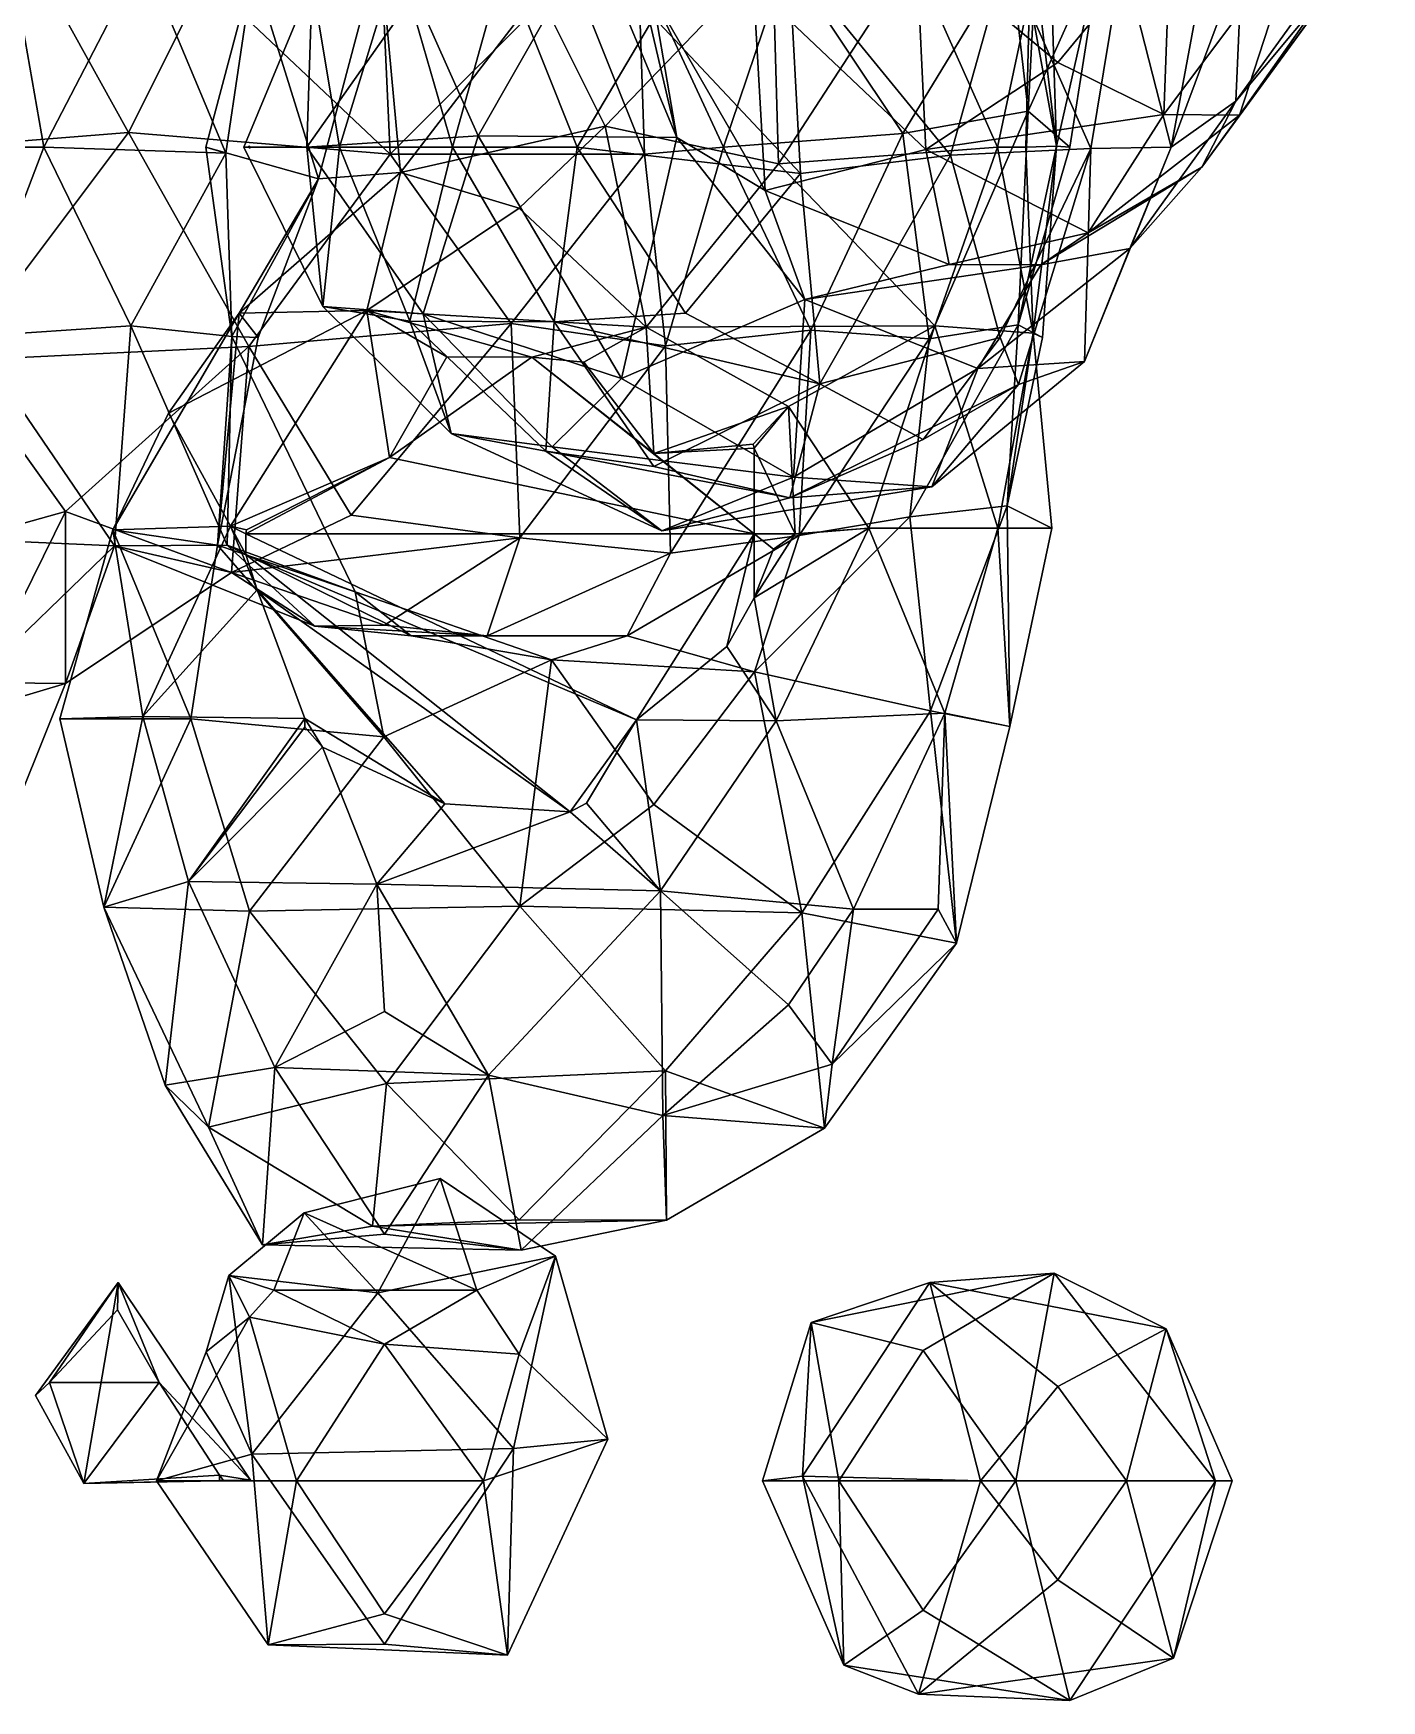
# Model space of a CAD drawing. Extents: x 290095 to 295679, y 4553756 to 4561441.
# Drawn here: x 290202.6 to 290328.7, y 4561184.9 to 4561340.8 of the extents above; entities that cross this region are included whole.
import ezdxf

# ---------------------------------------------------------------- set-up
doc = ezdxf.new("R2010")
doc.units = 0
doc.layers.add('Au_ppm_Pref_-_0_5', color=7, linetype='CONTINUOUS')

msp = doc.modelspace()

# ---------------------------------------------------------------- linework, layer by layer
at = {"layer": 'Au_ppm_Pref_-_0_5'}
for points in [[(290320.88, 4561350.03, 1556.69), (290315.39, 4561333.14, 1562.04), (290328.68, 4561352.04, 1562.04)], [(290315.39, 4561333.14, 1562.04), (290325.92, 4561347.52, 1568.09), (290328.68, 4561352.04, 1562.04)], [(290218.64, 4561345.88, 1602.24), (290235.97, 4561329.5, 1603.34), (290235, 4561350.64, 1598.31)], [(290252.94, 4561346.51, 1603.2), (290235, 4561350.64, 1598.31), (290235.97, 4561329.5, 1603.34)], [(290238.27, 4561344.53, 1576.42), (290244.19, 4561331.21, 1572.51), (290254.87, 4561349.99, 1573.31)], [(290254.87, 4561349.99, 1573.31), (290244.19, 4561331.21, 1572.51), (290262.75, 4561331.05, 1569.61)], [(290259.87, 4561347.98, 1567.98), (290254.87, 4561349.99, 1573.31), (290262.75, 4561331.05, 1569.61)], [(290285.15, 4561349.13, 1551.81), (290298.41, 4561338.08, 1552.8), (290308.95, 4561350.92, 1552.11)], [(290308.95, 4561350.92, 1552.11), (290298.41, 4561338.08, 1552.8), (290308.31, 4561333.23, 1557.23)], [(290308.95, 4561350.92, 1552.11), (290308.31, 4561333.23, 1557.23), (290320.88, 4561350.03, 1556.69)], [(290308.31, 4561333.23, 1557.23), (290315.39, 4561333.14, 1562.04), (290320.88, 4561350.03, 1556.69)], [(290200.28, 4561348.89, 1615.16), (290203.56, 4561330.16, 1618.64), (290192.72, 4561330.16, 1615.5)], [(290200.28, 4561348.89, 1615.16), (290212.85, 4561348.08, 1620.71), (290203.56, 4561330.16, 1618.64)], [(290235, 4561348.79, 1633.27), (290229.24, 4561327.2, 1632.96), (290223.13, 4561346.83, 1626.79)], [(290229.24, 4561327.2, 1632.96), (290235, 4561348.79, 1633.27), (290236.91, 4561327.78, 1638.49)], [(290235, 4561348.79, 1633.27), (290249.84, 4561344.63, 1637.28), (290236.91, 4561327.78, 1638.49)], [(290256.06, 4561332.11, 1640.01), (290249.84, 4561344.63, 1637.28), (290271.7, 4561348.41, 1640.03)], [(290272.26, 4561328.59, 1644.16), (290256.06, 4561332.11, 1640.01), (290271.7, 4561348.41, 1640.03)], [(290285.15, 4561349.13, 1551.81), (290269.93, 4561345.23, 1555.27), (290286.05, 4561329.93, 1555.95)], [(290272.26, 4561328.59, 1644.16), (290271.7, 4561348.41, 1640.03), (290284.83, 4561347.94, 1644.47)], [(290285.15, 4561349.13, 1551.81), (290286.05, 4561329.93, 1555.95), (290298.41, 4561338.08, 1552.8)], [(290299.52, 4561330.16, 1627.37), (290302.46, 4561348.76, 1627.53), (290295.63, 4561333.52, 1622.4)], [(290295.63, 4561333.52, 1622.4), (290302.46, 4561348.76, 1627.53), (290296.37, 4561347.98, 1621.44)], [(290297.7, 4561347.98, 1633.31), (290302.46, 4561348.76, 1627.53), (290298.28, 4561330.25, 1633.3)], [(290298.28, 4561330.25, 1633.3), (290302.46, 4561348.76, 1627.53), (290299.52, 4561330.16, 1627.37)], [(290202.37, 4561347.98, 1605.86), (290197.35, 4561330.4, 1609.03), (290211.48, 4561331.52, 1604.12)], [(290211.48, 4561331.52, 1604.12), (290218.64, 4561345.88, 1602.24), (290202.37, 4561347.98, 1605.86)], [(290212.85, 4561348.08, 1620.71), (290220.58, 4561329.61, 1621.53), (290203.56, 4561330.16, 1618.64)], [(290223.13, 4561346.83, 1626.79), (290220.58, 4561329.61, 1621.53), (290212.85, 4561348.08, 1620.71)], [(290229.24, 4561327.2, 1632.96), (290218.72, 4561330.16, 1627.37), (290223.13, 4561346.83, 1626.79)], [(290223.13, 4561346.83, 1626.79), (290218.72, 4561330.16, 1627.37), (290220.58, 4561329.61, 1621.53)], [(290231.21, 4561330.16, 1584.56), (290228.66, 4561345.56, 1579.86), (290236.63, 4561347.95, 1585.67)], [(290231.21, 4561330.16, 1584.56), (290236.63, 4561347.95, 1585.67), (290241.77, 4561330.16, 1590.77)], [(290236.63, 4561347.95, 1585.67), (290246.58, 4561347.37, 1591.89), (290241.77, 4561330.16, 1590.77)], [(290253.43, 4561330.16, 1595.12), (290241.77, 4561330.16, 1590.77), (290246.58, 4561347.37, 1591.89)], [(290253.43, 4561330.16, 1595.12), (290246.58, 4561347.37, 1591.89), (290260.61, 4561342.28, 1595.78)], [(290259.16, 4561347.38, 1609.85), (290252.94, 4561346.51, 1603.2), (290259.73, 4561329.49, 1604.26)], [(290259.87, 4561347.98, 1567.98), (290262.75, 4561331.05, 1569.61), (290259.08, 4561346.83, 1562.19)], [(290259.08, 4561346.83, 1562.19), (290262.75, 4561331.05, 1569.61), (290271.03, 4561326.11, 1562.36)], [(290259.08, 4561346.83, 1562.19), (290271.03, 4561326.11, 1562.36), (290269.93, 4561345.23, 1555.27)], [(290259.16, 4561347.38, 1609.85), (290267.13, 4561330.16, 1610.58), (290273.04, 4561347.7, 1615.85)], [(290259.16, 4561347.38, 1609.85), (290259.73, 4561329.49, 1604.26), (290267.13, 4561330.16, 1610.58)], [(290274.33, 4561327.71, 1595.48), (290260.61, 4561342.28, 1595.78), (290273.24, 4561347.94, 1591.79)], [(290273.04, 4561347.7, 1615.85), (290267.13, 4561330.16, 1610.58), (290283.91, 4561331.43, 1616.23)], [(290272.26, 4561328.59, 1644.16), (290284.83, 4561347.94, 1644.47), (290292.77, 4561330.16, 1642.54)], [(290273.04, 4561347.7, 1615.85), (290283.91, 4561331.43, 1616.23), (290293.97, 4561347.98, 1617.59)], [(290273.24, 4561347.94, 1591.79), (290293.58, 4561347.98, 1589.46), (290288.35, 4561329.4, 1592.54)], [(290274.33, 4561327.71, 1595.48), (290273.24, 4561347.94, 1591.79), (290288.35, 4561329.4, 1592.54)], [(290283.91, 4561331.43, 1616.23), (290295.63, 4561333.52, 1622.4), (290293.97, 4561347.98, 1617.59)], [(290295.74, 4561344.21, 1639.25), (290292.77, 4561330.16, 1642.54), (290284.83, 4561347.94, 1644.47)], [(290288.35, 4561329.4, 1592.54), (290293.58, 4561347.98, 1589.46), (290301.49, 4561330.05, 1586.85)], [(290293.58, 4561347.98, 1589.46), (290304.44, 4561347.98, 1584.63), (290301.49, 4561330.05, 1586.85)], [(290295.63, 4561333.52, 1622.4), (290296.37, 4561347.98, 1621.44), (290293.97, 4561347.98, 1617.59)], [(290295.74, 4561344.21, 1639.25), (290296.14, 4561347.98, 1638.18), (290298.28, 4561330.25, 1633.3)], [(290296.14, 4561347.98, 1638.18), (290297.7, 4561347.98, 1633.31), (290298.28, 4561330.25, 1633.3)], [(290309.01, 4561330.16, 1579.69), (290301.49, 4561330.05, 1586.85), (290304.44, 4561347.98, 1584.63)], [(290309.01, 4561330.16, 1579.69), (290304.44, 4561347.98, 1584.63), (290312.3, 4561347.98, 1579.86)], [(290315.06, 4561334.45, 1573.92), (290309.01, 4561330.16, 1579.69), (290315.64, 4561347.98, 1576.11)], [(290312.3, 4561347.98, 1579.86), (290315.64, 4561347.98, 1576.11), (290309.01, 4561330.16, 1579.69)], [(290311.85, 4561328.3, 1568.06), (290315.06, 4561334.45, 1573.92), (290325.92, 4561347.52, 1568.09)], [(290311.85, 4561328.3, 1568.06), (290325.92, 4561347.52, 1568.09), (290315.39, 4561333.14, 1562.04)], [(290324.81, 4561347.98, 1573.92), (290325.92, 4561347.52, 1568.09), (290315.06, 4561334.45, 1573.92)], [(290315.06, 4561334.45, 1573.92), (290315.64, 4561347.98, 1576.11), (290324.81, 4561347.98, 1573.92)], [(290211.48, 4561331.52, 1604.12), (290235.97, 4561329.5, 1603.34), (290218.64, 4561345.88, 1602.24)], [(290231.21, 4561330.16, 1584.56), (290222.27, 4561330.16, 1579.86), (290228.66, 4561345.56, 1579.86)], [(290228.66, 4561345.56, 1579.86), (290222.27, 4561330.16, 1579.86), (290228.16, 4561330.16, 1576.44)], [(290228.66, 4561345.56, 1579.86), (290228.16, 4561330.16, 1576.44), (290238.27, 4561344.53, 1576.42)], [(290252.94, 4561346.51, 1603.2), (290235.97, 4561329.5, 1603.34), (290259.73, 4561329.49, 1604.26)], [(290269.93, 4561345.23, 1555.27), (290271.03, 4561326.11, 1562.36), (290286.05, 4561329.93, 1555.95)], [(290238.27, 4561344.53, 1576.42), (290228.16, 4561330.16, 1576.44), (290244.19, 4561331.21, 1572.51)], [(290236.91, 4561327.78, 1638.49), (290249.84, 4561344.63, 1637.28), (290256.06, 4561332.11, 1640.01)], [(290295.74, 4561344.21, 1639.25), (290295.4, 4561330.16, 1639.25), (290292.77, 4561330.16, 1642.54)], [(290295.74, 4561344.21, 1639.25), (290298.28, 4561330.25, 1633.3), (290295.4, 4561330.16, 1639.25)], [(290253.43, 4561330.16, 1595.12), (290260.61, 4561342.28, 1595.78), (290274.33, 4561327.71, 1595.48)], [(290308.31, 4561333.23, 1557.23), (290298.41, 4561338.08, 1552.8), (290286.05, 4561329.93, 1555.95)], [(290315.06, 4561334.45, 1573.92), (290311.85, 4561328.3, 1568.06), (290305.12, 4561320.68, 1573.92)], [(290305.12, 4561320.68, 1573.92), (290309.01, 4561330.16, 1579.69), (290315.06, 4561334.45, 1573.92)], [(290283.91, 4561331.43, 1616.23), (290286.37, 4561312.25, 1621.49), (290295.63, 4561333.52, 1622.4)], [(290301.23, 4561322.16, 1560.71), (290308.31, 4561333.23, 1557.23), (290286.05, 4561329.93, 1555.95)], [(290294.69, 4561313.54, 1628.04), (290295.63, 4561333.52, 1622.4), (290286.37, 4561312.25, 1621.49)], [(290294.69, 4561313.54, 1628.04), (290299.52, 4561330.16, 1627.37), (290295.63, 4561333.52, 1622.4)], [(290308.31, 4561333.23, 1557.23), (290301.23, 4561322.16, 1560.71), (290315.39, 4561333.14, 1562.04)], [(290301.23, 4561322.16, 1560.71), (290311.85, 4561328.3, 1568.06), (290315.39, 4561333.14, 1562.04)], [(290211.48, 4561331.52, 1604.12), (290197.35, 4561330.4, 1609.03), (290195.46, 4561310.21, 1604.24)], [(290222.73, 4561311.51, 1604.2), (290211.48, 4561331.52, 1604.12), (290195.46, 4561310.21, 1604.24)], [(290222.73, 4561311.51, 1604.2), (290235.97, 4561329.5, 1603.34), (290211.48, 4561331.52, 1604.12)], [(290244.19, 4561331.21, 1572.51), (290228.16, 4561330.16, 1576.44), (290239.05, 4561314.56, 1574.48)], [(290248.01, 4561324.46, 1643.29), (290236.91, 4561327.78, 1638.49), (290256.06, 4561332.11, 1640.01)], [(290257.6, 4561308.51, 1571.22), (290244.19, 4561331.21, 1572.51), (290239.05, 4561314.56, 1574.48)], [(290262.75, 4561331.05, 1569.61), (290244.19, 4561331.21, 1572.51), (290257.6, 4561308.51, 1571.22)], [(290259.89, 4561313.33, 1647.09), (290248.01, 4561324.46, 1643.29), (290256.06, 4561332.11, 1640.01)], [(290259.89, 4561313.33, 1647.09), (290256.06, 4561332.11, 1640.01), (290272.26, 4561328.59, 1644.16)], [(290283.91, 4561331.43, 1616.23), (290267.13, 4561330.16, 1610.58), (290275.29, 4561313.06, 1615.01)], [(290275.29, 4561313.06, 1615.01), (290286.37, 4561312.25, 1621.49), (290283.91, 4561331.43, 1616.23)], [(290192.72, 4561330.16, 1615.5), (290203.56, 4561330.16, 1618.64), (290196.8, 4561312.45, 1615.86)], [(290211.7, 4561313.44, 1620.78), (290196.8, 4561312.45, 1615.86), (290203.56, 4561330.16, 1618.64)], [(290203.56, 4561330.16, 1618.64), (290220.58, 4561329.61, 1621.53), (290211.7, 4561313.44, 1620.78)], [(290221.14, 4561312.45, 1627.34), (290211.7, 4561313.44, 1620.78), (290220.58, 4561329.61, 1621.53)], [(290229.24, 4561327.2, 1632.96), (290221.14, 4561312.45, 1627.34), (290218.72, 4561330.16, 1627.37)], [(290218.72, 4561330.16, 1627.37), (290221.14, 4561312.45, 1627.34), (290220.58, 4561329.61, 1621.53)], [(290231.21, 4561330.16, 1584.56), (290229.66, 4561315.26, 1579.86), (290222.27, 4561330.16, 1579.86)], [(290222.27, 4561330.16, 1579.86), (290229.66, 4561315.26, 1579.86), (290228.16, 4561330.16, 1576.44)], [(290222.72, 4561330.16, 1562.04), (290222.76, 4561330.25, 1562.04), (290222.78, 4561330.16, 1562.06)], [(290222.76, 4561330.25, 1562.04), (290222.72, 4561330.16, 1562.04), (290222.79, 4561330.16, 1562.03)], [(290222.78, 4561330.11, 1562.04), (290222.72, 4561330.16, 1562.04), (290222.78, 4561330.16, 1562.06)], [(290222.72, 4561330.16, 1562.04), (290222.78, 4561330.11, 1562.04), (290222.79, 4561330.16, 1562.03)], [(290222.76, 4561330.25, 1562.04), (290222.81, 4561330.2, 1562.06), (290222.78, 4561330.16, 1562.06)], [(290222.76, 4561330.25, 1562.04), (290222.84, 4561330.21, 1562.04), (290222.81, 4561330.2, 1562.06)], [(290222.76, 4561330.25, 1562.04), (290222.79, 4561330.16, 1562.03), (290222.81, 4561330.19, 1562.03)], [(290222.84, 4561330.21, 1562.04), (290222.76, 4561330.25, 1562.04), (290222.81, 4561330.19, 1562.03)], [(290222.85, 4561330.16, 1562.06), (290222.78, 4561330.16, 1562.06), (290222.81, 4561330.2, 1562.06)], [(290222.78, 4561330.11, 1562.04), (290222.78, 4561330.16, 1562.06), (290222.81, 4561330.12, 1562.06)], [(290222.81, 4561330.12, 1562.06), (290222.78, 4561330.16, 1562.06), (290222.85, 4561330.16, 1562.06)], [(290222.78, 4561330.11, 1562.04), (290222.81, 4561330.12, 1562.03), (290222.79, 4561330.16, 1562.03)], [(290222.85, 4561330.11, 1562.04), (290222.78, 4561330.11, 1562.04), (290222.81, 4561330.12, 1562.06)], [(290222.78, 4561330.11, 1562.04), (290222.85, 4561330.11, 1562.04), (290222.81, 4561330.12, 1562.03)], [(290222.81, 4561330.19, 1562.03), (290222.79, 4561330.16, 1562.03), (290222.84, 4561330.16, 1562.03)], [(290222.84, 4561330.16, 1562.03), (290222.79, 4561330.16, 1562.03), (290222.81, 4561330.12, 1562.03)], [(290222.84, 4561330.21, 1562.04), (290222.85, 4561330.16, 1562.06), (290222.81, 4561330.2, 1562.06)], [(290222.84, 4561330.21, 1562.04), (290222.81, 4561330.19, 1562.03), (290222.84, 4561330.16, 1562.03)], [(290222.85, 4561330.11, 1562.04), (290222.81, 4561330.12, 1562.06), (290222.85, 4561330.16, 1562.06)], [(290222.85, 4561330.11, 1562.04), (290222.84, 4561330.16, 1562.03), (290222.81, 4561330.12, 1562.03)], [(290222.84, 4561330.21, 1562.04), (290222.89, 4561330.16, 1562.04), (290222.85, 4561330.16, 1562.06)], [(290222.89, 4561330.16, 1562.04), (290222.84, 4561330.21, 1562.04), (290222.84, 4561330.16, 1562.03)], [(290222.85, 4561330.11, 1562.04), (290222.89, 4561330.16, 1562.04), (290222.84, 4561330.16, 1562.03)], [(290222.89, 4561330.16, 1562.04), (290222.85, 4561330.11, 1562.04), (290222.85, 4561330.16, 1562.06)], [(290229.66, 4561315.26, 1579.86), (290239.05, 4561314.56, 1574.48), (290228.16, 4561330.16, 1576.44)], [(290231.21, 4561330.16, 1584.56), (290237.8, 4561313.9, 1585.27), (290229.66, 4561315.26, 1579.86)], [(290231.21, 4561330.16, 1584.56), (290241.77, 4561330.16, 1590.77), (290237.8, 4561313.9, 1585.27)], [(290241.77, 4561330.16, 1590.77), (290251.28, 4561313.84, 1591.25), (290237.8, 4561313.9, 1585.27)], [(290253.43, 4561330.16, 1595.12), (290251.28, 4561313.84, 1591.25), (290241.77, 4561330.16, 1590.77)], [(290253.43, 4561330.16, 1595.12), (290263.58, 4561314.64, 1595.52), (290251.28, 4561313.84, 1591.25)], [(290253.43, 4561330.16, 1595.12), (290274.33, 4561327.71, 1595.48), (290263.58, 4561314.64, 1595.52)], [(290262.75, 4561331.05, 1569.61), (290257.6, 4561308.51, 1571.22), (290274.75, 4561315.9, 1569.92)], [(290261.69, 4561311.57, 1608.75), (290267.13, 4561330.16, 1610.58), (290259.73, 4561329.49, 1604.26)], [(290267.13, 4561330.16, 1610.58), (290261.69, 4561311.57, 1608.75), (290275.29, 4561313.06, 1615.01)], [(290262.75, 4561331.05, 1569.61), (290274.75, 4561315.9, 1569.92), (290271.03, 4561326.11, 1562.36)], [(290271.03, 4561326.11, 1562.36), (290288.22, 4561319.18, 1563.19), (290286.05, 4561329.93, 1555.95)], [(290272.26, 4561328.59, 1644.16), (290292.77, 4561330.16, 1642.54), (290286.9, 4561313.45, 1645.38)], [(290301.23, 4561322.16, 1560.71), (290286.05, 4561329.93, 1555.95), (290288.22, 4561319.18, 1563.19)], [(290292.77, 4561330.16, 1642.54), (290296.09, 4561312.78, 1639.01), (290286.9, 4561313.45, 1645.38)], [(290288.35, 4561329.4, 1592.54), (290301.49, 4561330.05, 1586.85), (290293, 4561312.35, 1589.19)], [(290295.4, 4561330.16, 1639.25), (290296.09, 4561312.78, 1639.01), (290292.77, 4561330.16, 1642.54)], [(290294.73, 4561307.97, 1585.8), (290293, 4561312.35, 1589.19), (290301.49, 4561330.05, 1586.85)], [(290298.28, 4561330.25, 1633.3), (290294.69, 4561313.54, 1628.04), (290296.96, 4561312.35, 1633.31)], [(290298.28, 4561330.25, 1633.3), (290299.52, 4561330.16, 1627.37), (290294.69, 4561313.54, 1628.04)], [(290301.49, 4561330.05, 1586.85), (290300.88, 4561310.11, 1579.73), (290294.73, 4561307.97, 1585.8)], [(290296.09, 4561312.78, 1639.01), (290295.4, 4561330.16, 1639.25), (290298.28, 4561330.25, 1633.3)], [(290298.28, 4561330.25, 1633.3), (290296.96, 4561312.35, 1633.31), (290296.09, 4561312.78, 1639.01)], [(290300.88, 4561310.11, 1579.73), (290301.49, 4561330.05, 1586.85), (290309.01, 4561330.16, 1579.69)], [(290305.12, 4561320.68, 1573.92), (290300.88, 4561310.11, 1579.73), (290309.01, 4561330.16, 1579.69)], [(290247.28, 4561313.66, 1604.4), (290235.97, 4561329.5, 1603.34), (290222.73, 4561311.51, 1604.2)], [(290259.73, 4561329.49, 1604.26), (290235.97, 4561329.5, 1603.34), (290247.28, 4561313.66, 1604.4)], [(290259.73, 4561329.49, 1604.26), (290247.28, 4561313.66, 1604.4), (290261.69, 4561311.57, 1608.75)], [(290259.89, 4561313.33, 1647.09), (290272.26, 4561328.59, 1644.16), (290286.9, 4561313.45, 1645.38)], [(290274.33, 4561327.71, 1595.48), (290288.35, 4561329.4, 1592.54), (290276.15, 4561308.03, 1592.75)], [(290276.15, 4561308.03, 1592.75), (290288.35, 4561329.4, 1592.54), (290293, 4561312.35, 1589.19)], [(290305.12, 4561320.68, 1573.92), (290311.85, 4561328.3, 1568.06), (290296.8, 4561319.16, 1568)], [(290296.8, 4561319.16, 1568), (290311.85, 4561328.3, 1568.06), (290301.23, 4561322.16, 1560.71)], [(290229.24, 4561327.2, 1632.96), (290223.61, 4561312.35, 1633.31), (290221.14, 4561312.45, 1627.34)], [(290233.78, 4561314.89, 1645.67), (290221.83, 4561314.63, 1639.59), (290236.91, 4561327.78, 1638.49)], [(290236.91, 4561327.78, 1638.49), (290221.83, 4561314.63, 1639.59), (290229.24, 4561327.2, 1632.96)], [(290229.24, 4561327.2, 1632.96), (290221.83, 4561314.63, 1639.59), (290223.61, 4561312.35, 1633.31)], [(290248.01, 4561324.46, 1643.29), (290233.78, 4561314.89, 1645.67), (290236.91, 4561327.78, 1638.49)], [(290263.58, 4561314.64, 1595.52), (290274.33, 4561327.71, 1595.48), (290276.15, 4561308.03, 1592.75)], [(290288.22, 4561319.18, 1563.19), (290271.03, 4561326.11, 1562.36), (290274.75, 4561315.9, 1569.92)], [(290233.78, 4561314.89, 1645.67), (290248.01, 4561324.46, 1643.29), (290259.89, 4561313.33, 1647.09)], [(290301.23, 4561322.16, 1560.71), (290288.22, 4561319.18, 1563.19), (290296.8, 4561319.16, 1568)], [(290296.8, 4561319.16, 1568), (290290.9, 4561309.47, 1572.74), (290305.12, 4561320.68, 1573.92)], [(290290.9, 4561309.47, 1572.74), (290300.88, 4561310.11, 1579.73), (290305.12, 4561320.68, 1573.92)], [(290274.75, 4561315.9, 1569.92), (290296.8, 4561319.16, 1568), (290288.22, 4561319.18, 1563.19)], [(290274.75, 4561315.9, 1569.92), (290290.9, 4561309.47, 1572.74), (290296.8, 4561319.16, 1568)], [(290274.75, 4561315.9, 1569.92), (290257.6, 4561308.51, 1571.22), (290273.68, 4561299.29, 1574.17)], [(290274.75, 4561315.9, 1569.92), (290273.68, 4561299.29, 1574.17), (290290.9, 4561309.47, 1572.74)], [(290215.21, 4561305.28, 1645.19), (290210.02, 4561294.36, 1639.33), (290221.83, 4561314.63, 1639.59)], [(290221.83, 4561314.63, 1639.59), (290210.02, 4561294.36, 1639.33), (290219.82, 4561292.94, 1632.75)], [(290215.21, 4561305.28, 1645.19), (290233.78, 4561314.89, 1645.67), (290221.01, 4561294.72, 1647.08)], [(290233.78, 4561314.89, 1645.67), (290215.21, 4561305.28, 1645.19), (290221.83, 4561314.63, 1639.59)], [(290221.83, 4561314.63, 1639.59), (290219.82, 4561292.94, 1632.75), (290223.61, 4561312.35, 1633.31)], [(290235.9, 4561301.15, 1647.55), (290221.01, 4561294.72, 1647.08), (290233.78, 4561314.89, 1645.67)], [(290237.8, 4561313.9, 1585.27), (290241.67, 4561303.38, 1579.86), (290229.66, 4561315.26, 1579.86)], [(290239.05, 4561314.56, 1574.48), (290229.66, 4561315.26, 1579.86), (290241.67, 4561303.38, 1579.86)], [(290233.78, 4561314.89, 1645.67), (290241.25, 4561310.54, 1647.53), (290235.9, 4561301.15, 1647.55)], [(290241.25, 4561310.54, 1647.53), (290233.78, 4561314.89, 1645.67), (290249.19, 4561310.53, 1647.8)], [(290233.78, 4561314.89, 1645.67), (290259.89, 4561313.33, 1647.09), (290249.19, 4561310.53, 1647.8)], [(290257.6, 4561308.51, 1571.22), (290239.05, 4561314.56, 1574.48), (290251.11, 4561302.12, 1574.99)], [(290239.05, 4561314.56, 1574.48), (290241.67, 4561303.38, 1579.86), (290251.11, 4561302.12, 1574.99)], [(290263.58, 4561314.64, 1595.52), (290276.15, 4561308.03, 1592.75), (290251.28, 4561313.84, 1591.25)], [(290185.31, 4561293.98, 1616.14), (290196.8, 4561312.45, 1615.86), (290210.17, 4561292.86, 1615.85)], [(290196.8, 4561312.45, 1615.86), (290211.7, 4561313.44, 1620.78), (290210.17, 4561292.86, 1615.85)], [(290220.7, 4561292.93, 1621.65), (290210.17, 4561292.86, 1615.85), (290211.7, 4561313.44, 1620.78)], [(290221.14, 4561312.45, 1627.34), (290220.7, 4561292.93, 1621.65), (290211.7, 4561313.44, 1620.78)], [(290223.61, 4561312.35, 1633.31), (290219.82, 4561292.94, 1632.75), (290221.14, 4561312.45, 1627.34)], [(290221.14, 4561312.45, 1627.34), (290219.82, 4561292.94, 1632.75), (290232.69, 4561288.57, 1626.7)], [(290221.14, 4561312.45, 1627.34), (290232.69, 4561288.57, 1626.7), (290220.7, 4561292.93, 1621.65)], [(290247.28, 4561313.66, 1604.4), (290222.73, 4561311.51, 1604.2), (290232.3, 4561295.73, 1605.48)], [(290247.28, 4561313.66, 1604.4), (290232.3, 4561295.73, 1605.48), (290248.07, 4561293.61, 1609.15)], [(290237.8, 4561313.9, 1585.27), (290251.28, 4561313.84, 1591.25), (290250.52, 4561301.74, 1584.58)], [(290237.8, 4561313.9, 1585.27), (290250.52, 4561301.74, 1584.58), (290241.67, 4561303.38, 1579.86)], [(290248.07, 4561293.61, 1609.15), (290261.69, 4561311.57, 1608.75), (290247.28, 4561313.66, 1604.4)], [(290249.19, 4561310.53, 1647.8), (290259.89, 4561313.33, 1647.09), (290254.06, 4561310.04, 1648.14)], [(290251.28, 4561313.84, 1591.25), (290260.61, 4561300.29, 1589.82), (290250.52, 4561301.74, 1584.58)], [(290251.28, 4561313.84, 1591.25), (290276.15, 4561308.03, 1592.75), (290260.61, 4561300.29, 1589.82)], [(290259.89, 4561313.33, 1647.09), (290260.61, 4561301.5, 1648.36), (290254.06, 4561310.04, 1648.14)], [(290259.89, 4561313.33, 1647.09), (290286.9, 4561313.45, 1645.38), (290273.21, 4561305.91, 1648.99)], [(290259.89, 4561313.33, 1647.09), (290273.21, 4561305.91, 1648.99), (290260.61, 4561301.5, 1648.36)], [(290262.18, 4561292.2, 1615.23), (290275.29, 4561313.06, 1615.01), (290261.69, 4561311.57, 1608.75)], [(290262.18, 4561292.2, 1615.23), (290274.2, 4561293.84, 1621.67), (290275.29, 4561313.06, 1615.01)], [(290273.21, 4561305.91, 1648.99), (290286.9, 4561313.45, 1645.38), (290280.72, 4561294.53, 1648.74)], [(290286.37, 4561312.25, 1621.49), (290275.29, 4561313.06, 1615.01), (290274.2, 4561293.84, 1621.67)], [(290280.72, 4561294.53, 1648.74), (290286.9, 4561313.45, 1645.38), (290292.8, 4561294.53, 1644.24)], [(290293.66, 4561296.63, 1633.96), (290294.69, 4561313.54, 1628.04), (290284.57, 4561295.59, 1627.76)], [(290294.69, 4561313.54, 1628.04), (290286.37, 4561312.25, 1621.49), (290284.57, 4561295.59, 1627.76)], [(290292.8, 4561294.53, 1644.24), (290286.9, 4561313.45, 1645.38), (290296.09, 4561312.78, 1639.01)], [(290296.09, 4561312.78, 1639.01), (290297.85, 4561294.53, 1639.25), (290292.8, 4561294.53, 1644.24)], [(290293.66, 4561296.63, 1633.96), (290296.96, 4561312.35, 1633.31), (290294.69, 4561313.54, 1628.04)], [(290296.96, 4561312.35, 1633.31), (290293.66, 4561296.63, 1633.96), (290296.09, 4561312.78, 1639.01)], [(290296.09, 4561312.78, 1639.01), (290293.66, 4561296.63, 1633.96), (290297.85, 4561294.53, 1639.25)], [(290222.73, 4561311.51, 1604.2), (290195.46, 4561310.21, 1604.24), (290205.58, 4561296.1, 1604.95)], [(290222.73, 4561311.51, 1604.2), (290205.58, 4561296.1, 1604.95), (290221.13, 4561290.37, 1609.02)], [(290222.73, 4561311.51, 1604.2), (290221.13, 4561290.37, 1609.02), (290232.3, 4561295.73, 1605.48)], [(290262.18, 4561292.2, 1615.23), (290261.69, 4561311.57, 1608.75), (290248.07, 4561293.61, 1609.15)], [(290284.57, 4561295.59, 1627.76), (290286.37, 4561312.25, 1621.49), (290274.2, 4561293.84, 1621.67)], [(290285.81, 4561302.83, 1588.97), (290276.15, 4561308.03, 1592.75), (290293, 4561312.35, 1589.19)], [(290294.73, 4561307.97, 1585.8), (290285.81, 4561302.83, 1588.97), (290293, 4561312.35, 1589.19)], [(290195.46, 4561310.21, 1604.24), (290187.42, 4561291, 1601.31), (290205.58, 4561296.1, 1604.95)], [(290249.19, 4561310.53, 1647.8), (290235.9, 4561301.15, 1647.55), (290241.25, 4561310.54, 1647.53)], [(290249.19, 4561310.53, 1647.8), (290270, 4561294.01, 1648.83), (290235.9, 4561301.15, 1647.55)], [(290260.61, 4561301.5, 1648.36), (290249.19, 4561310.53, 1647.8), (290254.06, 4561310.04, 1648.14)], [(290270, 4561294.01, 1648.83), (290249.19, 4561310.53, 1647.8), (290260.61, 4561301.5, 1648.36)], [(290290.9, 4561309.47, 1572.74), (290273.68, 4561299.29, 1574.17), (290286.62, 4561298.4, 1579.66)], [(290300.88, 4561310.11, 1579.73), (290290.9, 4561309.47, 1572.74), (290286.62, 4561298.4, 1579.66)], [(290294.73, 4561307.97, 1585.8), (290300.88, 4561310.11, 1579.73), (290286.62, 4561298.4, 1579.66)], [(290251.11, 4561302.12, 1574.99), (290273.68, 4561299.29, 1574.17), (290257.6, 4561308.51, 1571.22)], [(290273.33, 4561297.35, 1586.08), (290260.61, 4561300.29, 1589.82), (290276.15, 4561308.03, 1592.75)], [(290273.33, 4561297.35, 1586.08), (290276.15, 4561308.03, 1592.75), (290285.81, 4561302.83, 1588.97)], [(290286.62, 4561298.4, 1579.66), (290273.33, 4561297.35, 1586.08), (290294.73, 4561307.97, 1585.8)], [(290294.73, 4561307.97, 1585.8), (290273.33, 4561297.35, 1586.08), (290285.81, 4561302.83, 1588.97)], [(290215.21, 4561305.28, 1645.19), (290221.01, 4561294.72, 1647.08), (290210.02, 4561294.36, 1639.33)], [(290269.91, 4561302.37, 1649.07), (290260.61, 4561301.5, 1648.36), (290273.21, 4561305.91, 1648.99)], [(290270, 4561302.01, 1649.06), (290269.91, 4561302.37, 1649.07), (290273.21, 4561305.91, 1648.99)], [(290270, 4561302.01, 1649.06), (290273.21, 4561305.91, 1648.99), (290273.84, 4561294.01, 1648.93)], [(290273.84, 4561294.01, 1648.93), (290273.21, 4561305.91, 1648.99), (290280.72, 4561294.53, 1648.74)], [(290250.52, 4561301.74, 1584.58), (290261.36, 4561294.29, 1579.89), (290241.67, 4561303.38, 1579.86)], [(290251.11, 4561302.12, 1574.99), (290241.67, 4561303.38, 1579.86), (290261.36, 4561294.29, 1579.89)], [(290273.33, 4561297.35, 1586.08), (290250.52, 4561301.74, 1584.58), (290260.61, 4561300.29, 1589.82)], [(290250.52, 4561301.74, 1584.58), (290273.33, 4561297.35, 1586.08), (290261.36, 4561294.29, 1579.89)], [(290273.68, 4561299.29, 1574.17), (290251.11, 4561302.12, 1574.99), (290261.36, 4561294.29, 1579.89)], [(290270, 4561302.01, 1649.06), (290260.61, 4561301.5, 1648.36), (290269.91, 4561302.37, 1649.07)], [(290270, 4561294.01, 1648.83), (290260.61, 4561301.5, 1648.36), (290270, 4561302.01, 1649.06)], [(290273.84, 4561294.01, 1648.93), (290270, 4561294.01, 1648.83), (290270, 4561302.01, 1649.06)], [(290222.51, 4561294.38, 1647.26), (290221.01, 4561294.72, 1647.08), (290235.9, 4561301.15, 1647.55)], [(290235.9, 4561301.15, 1647.55), (290222.47, 4561294.01, 1647.26), (290222.51, 4561294.38, 1647.26)], [(290270, 4561294.01, 1648.83), (290222.47, 4561294.01, 1647.26), (290235.9, 4561301.15, 1647.55)], [(290273.68, 4561299.29, 1574.17), (290261.36, 4561294.29, 1579.89), (290286.62, 4561298.4, 1579.66)], [(290286.62, 4561298.4, 1579.66), (290261.36, 4561294.29, 1579.89), (290273.33, 4561297.35, 1586.08)], [(290205.58, 4561296.1, 1604.95), (290187.42, 4561291, 1601.31), (290196.28, 4561277.24, 1603.94)], [(290205.58, 4561296.1, 1604.95), (290196.28, 4561277.24, 1603.94), (290205.58, 4561280, 1609.56)], [(290205.58, 4561296.1, 1604.95), (290205.58, 4561280, 1609.56), (290221.13, 4561290.37, 1609.02)], [(290221.13, 4561290.37, 1609.02), (290248.07, 4561293.61, 1609.15), (290232.3, 4561295.73, 1605.48)], [(290270.02, 4561281.08, 1628.8), (290284.57, 4561295.59, 1627.76), (290274.2, 4561293.84, 1621.67)], [(290270.02, 4561281.08, 1628.8), (290286.49, 4561277.43, 1633.08), (290284.57, 4561295.59, 1627.76)], [(290284.57, 4561295.59, 1627.76), (290286.49, 4561277.43, 1633.08), (290293.66, 4561296.63, 1633.96)], [(290293.91, 4561275.99, 1639.99), (290293.66, 4561296.63, 1633.96), (290286.49, 4561277.43, 1633.08)], [(290293.91, 4561275.99, 1639.99), (290297.85, 4561294.53, 1639.25), (290293.66, 4561296.63, 1633.96)], [(290196.96, 4561280.09, 1614.91), (290185.31, 4561293.98, 1616.14), (290210.17, 4561292.86, 1615.85)], [(290212.82, 4561276.9, 1645.07), (290205.05, 4561276.71, 1639.25), (290210.02, 4561294.36, 1639.33)], [(290217.32, 4561276.71, 1633.91), (290210.02, 4561294.36, 1639.33), (290205.05, 4561276.71, 1639.25)], [(290212.82, 4561276.9, 1645.07), (290210.02, 4561294.36, 1639.33), (290221.01, 4561294.72, 1647.08)], [(290219.82, 4561292.94, 1632.75), (290210.02, 4561294.36, 1639.33), (290217.32, 4561276.71, 1633.91)], [(290212.82, 4561276.9, 1645.07), (290221.01, 4561294.72, 1647.08), (290223.51, 4561288.77, 1647.53)], [(290222.47, 4561294.01, 1647.26), (290221.01, 4561294.72, 1647.08), (290222.51, 4561294.38, 1647.26)], [(290223.51, 4561288.77, 1647.53), (290221.01, 4561294.72, 1647.08), (290222.45, 4561292.07, 1647.32)], [(290222.45, 4561292.07, 1647.32), (290221.01, 4561294.72, 1647.08), (290222.47, 4561294.01, 1647.26)], [(290222.47, 4561294.01, 1647.26), (290258.98, 4561276.59, 1648.97), (290222.45, 4561292.07, 1647.32)], [(290270, 4561294.01, 1648.83), (290258.98, 4561276.59, 1648.97), (290222.47, 4561294.01, 1647.26)], [(290258.11, 4561284.46, 1622.84), (290274.2, 4561293.84, 1621.67), (290262.18, 4561292.2, 1615.23)], [(290258.11, 4561284.46, 1622.84), (290270.02, 4561281.08, 1628.8), (290274.2, 4561293.84, 1621.67)], [(290258.98, 4561276.59, 1648.97), (290270, 4561294.01, 1648.83), (290267.44, 4561283.45, 1649.05)], [(290270, 4561294.01, 1648.83), (290270, 4561288.02, 1649), (290267.44, 4561283.45, 1649.05)], [(290273.79, 4561293.98, 1648.93), (290280.72, 4561294.53, 1648.74), (290270, 4561288.02, 1649)], [(290270, 4561288.02, 1649), (290280.72, 4561294.53, 1648.74), (290272.04, 4561276.52, 1648.88)], [(290271.82, 4561292.56, 1648.98), (290270, 4561288.02, 1649), (290270, 4561294.01, 1648.83)], [(290273.79, 4561293.98, 1648.93), (290271.82, 4561292.56, 1648.98), (290270, 4561294.01, 1648.83)], [(290273.84, 4561294.01, 1648.93), (290273.79, 4561293.98, 1648.93), (290270, 4561294.01, 1648.83)], [(290271.82, 4561292.56, 1648.98), (290273.79, 4561293.98, 1648.93), (290270, 4561288.02, 1649)], [(290272.04, 4561276.52, 1648.88), (290280.72, 4561294.53, 1648.74), (290287.84, 4561277.21, 1646.13)], [(290273.79, 4561293.98, 1648.93), (290273.84, 4561294.01, 1648.93), (290280.72, 4561294.53, 1648.74)], [(290280.72, 4561294.53, 1648.74), (290292.8, 4561294.53, 1644.24), (290287.84, 4561277.21, 1646.13)], [(290293.91, 4561275.99, 1639.99), (290287.84, 4561277.21, 1646.13), (290292.8, 4561294.53, 1644.24)], [(290293.91, 4561275.99, 1639.99), (290292.8, 4561294.53, 1644.24), (290297.85, 4561294.53, 1639.25)], [(290210.17, 4561292.86, 1615.85), (290205.58, 4561280, 1609.56), (290196.96, 4561280.09, 1614.91)], [(290221.13, 4561290.37, 1609.02), (290205.58, 4561280, 1609.56), (290210.17, 4561292.86, 1615.85)], [(290220.7, 4561292.93, 1621.65), (290228.92, 4561285.35, 1615.5), (290210.17, 4561292.86, 1615.85)], [(290228.92, 4561285.35, 1615.5), (290221.13, 4561290.37, 1609.02), (290210.17, 4561292.86, 1615.85)], [(290235.37, 4561275.02, 1631.25), (290219.82, 4561292.94, 1632.75), (290217.32, 4561276.71, 1633.91)], [(290219.82, 4561292.94, 1632.75), (290235.37, 4561275.02, 1631.25), (290232.69, 4561288.57, 1626.7)], [(290232.69, 4561288.57, 1626.7), (290237.92, 4561284.46, 1620.04), (290220.7, 4561292.93, 1621.65)], [(290237.92, 4561284.46, 1620.04), (290228.92, 4561285.35, 1615.5), (290220.7, 4561292.93, 1621.65)], [(290235.41, 4561285.46, 1612.47), (290248.07, 4561293.61, 1609.15), (290221.13, 4561290.37, 1609.02)], [(290235.41, 4561285.46, 1612.47), (290245.04, 4561284.46, 1616.68), (290248.07, 4561293.61, 1609.15)], [(290245.04, 4561284.46, 1616.68), (290262.18, 4561292.2, 1615.23), (290248.07, 4561293.61, 1609.15)], [(290245.04, 4561284.46, 1616.68), (290258.11, 4561284.46, 1622.84), (290262.18, 4561292.2, 1615.23)], [(290222.45, 4561292.07, 1647.32), (290252.78, 4561267.99, 1649.01), (290223.51, 4561288.77, 1647.53)], [(290258.98, 4561276.59, 1648.97), (290252.78, 4561267.99, 1649.01), (290222.45, 4561292.07, 1647.32)], [(290228.92, 4561285.35, 1615.5), (290235.41, 4561285.46, 1612.47), (290221.13, 4561290.37, 1609.02)], [(290223.51, 4561288.77, 1647.53), (290227.98, 4561276.72, 1648.3), (290212.82, 4561276.9, 1645.07)], [(290223.51, 4561288.77, 1647.53), (290252.78, 4561267.99, 1649.01), (290241.07, 4561268.76, 1648.88)], [(290223.51, 4561288.77, 1647.53), (290241.07, 4561268.76, 1648.88), (290227.98, 4561276.72, 1648.3)], [(290232.69, 4561288.57, 1626.7), (290235.37, 4561275.02, 1631.25), (290251.04, 4561282.22, 1627.96)], [(290251.04, 4561282.22, 1627.96), (290237.92, 4561284.46, 1620.04), (290232.69, 4561288.57, 1626.7)], [(290267.44, 4561283.45, 1649.05), (290270, 4561288.02, 1649), (290272.04, 4561276.52, 1648.88)], [(290228.92, 4561285.35, 1615.5), (290245.04, 4561284.46, 1616.68), (290235.41, 4561285.46, 1612.47)], [(290237.92, 4561284.46, 1620.04), (290245.04, 4561284.46, 1616.68), (290228.92, 4561285.35, 1615.5)], [(290251.04, 4561282.22, 1627.96), (290258.11, 4561284.46, 1622.84), (290237.92, 4561284.46, 1620.04)], [(290237.92, 4561284.46, 1620.04), (290258.11, 4561284.46, 1622.84), (290245.04, 4561284.46, 1616.68)], [(290251.04, 4561282.22, 1627.96), (290270.02, 4561281.08, 1628.8), (290258.11, 4561284.46, 1622.84)], [(290258.98, 4561276.59, 1648.97), (290267.44, 4561283.45, 1649.05), (290272.04, 4561276.52, 1648.88)], [(290248.07, 4561259.18, 1631.62), (290251.04, 4561282.22, 1627.96), (290235.37, 4561275.02, 1631.25)], [(290251.04, 4561282.22, 1627.96), (290248.07, 4561259.18, 1631.62), (290260.61, 4561268.69, 1630.64)], [(290251.04, 4561282.22, 1627.96), (290260.61, 4561268.69, 1630.64), (290270.02, 4561281.08, 1628.8)], [(290197.13, 4561259.01, 1609.45), (290205.58, 4561280, 1609.56), (290196.28, 4561277.24, 1603.94)], [(290205.58, 4561280, 1609.56), (290197.13, 4561259.01, 1609.45), (290196.96, 4561280.09, 1614.91)], [(290270.02, 4561281.08, 1628.8), (290260.61, 4561268.69, 1630.64), (290274.45, 4561258.56, 1632.7)], [(290270.02, 4561281.08, 1628.8), (290274.45, 4561258.56, 1632.7), (290286.49, 4561277.43, 1633.08)], [(290212.82, 4561276.9, 1645.07), (290209.18, 4561259.09, 1639.56), (290205.05, 4561276.71, 1639.25)], [(290217.32, 4561276.71, 1633.91), (290205.05, 4561276.71, 1639.25), (290209.18, 4561259.09, 1639.56)], [(290212.82, 4561276.9, 1645.07), (290217.08, 4561261.47, 1646.95), (290209.18, 4561259.09, 1639.56)], [(290222.79, 4561258.72, 1633.26), (290217.32, 4561276.71, 1633.91), (290209.18, 4561259.09, 1639.56)], [(290212.82, 4561276.9, 1645.07), (290227.98, 4561276.72, 1648.3), (290217.08, 4561261.47, 1646.95)], [(290227.98, 4561276.72, 1648.3), (290227.98, 4561275.93, 1648.34), (290217.08, 4561261.47, 1646.95)], [(290235.37, 4561275.02, 1631.25), (290217.32, 4561276.71, 1633.91), (290222.79, 4561258.72, 1633.26)], [(290241.07, 4561268.76, 1648.88), (290229.62, 4561274.04, 1648.47), (290227.98, 4561276.72, 1648.3)], [(290227.98, 4561276.72, 1648.3), (290229.62, 4561274.04, 1648.47), (290227.98, 4561275.93, 1648.34)], [(290258.98, 4561276.59, 1648.97), (290254.32, 4561268.82, 1649.03), (290252.78, 4561267.99, 1649.01)], [(290254.32, 4561268.82, 1649.03), (290258.98, 4561276.59, 1648.97), (290261.23, 4561260.61, 1649.03)], [(290272.04, 4561276.52, 1648.88), (290261.23, 4561260.61, 1649.03), (290258.98, 4561276.59, 1648.97)], [(290272.04, 4561276.52, 1648.88), (290287.84, 4561277.21, 1646.13), (290279.3, 4561258.89, 1648.07)], [(290274.45, 4561258.56, 1632.7), (290288.93, 4561255.7, 1639.42), (290286.49, 4561277.43, 1633.08)], [(290287.22, 4561258.89, 1645.19), (290279.3, 4561258.89, 1648.07), (290287.84, 4561277.21, 1646.13)], [(290293.91, 4561275.99, 1639.99), (290286.49, 4561277.43, 1633.08), (290288.93, 4561255.7, 1639.42)], [(290288.93, 4561255.7, 1639.42), (290287.22, 4561258.89, 1645.19), (290287.84, 4561277.21, 1646.13)], [(290293.91, 4561275.99, 1639.99), (290288.93, 4561255.7, 1639.42), (290287.84, 4561277.21, 1646.13)], [(290217.08, 4561261.47, 1646.95), (290227.98, 4561275.93, 1648.34), (290229.62, 4561274.04, 1648.47)], [(290248.07, 4561259.18, 1631.62), (290235.37, 4561275.02, 1631.25), (290222.79, 4561258.72, 1633.26)], [(290279.3, 4561258.89, 1648.07), (290261.23, 4561260.61, 1649.03), (290272.04, 4561276.52, 1648.88)], [(290217.08, 4561261.47, 1646.95), (290229.62, 4561274.04, 1648.47), (290234.7, 4561261.22, 1648.72)], [(290229.62, 4561274.04, 1648.47), (290241.07, 4561268.76, 1648.88), (290234.7, 4561261.22, 1648.72)], [(290234.7, 4561261.22, 1648.72), (290241.07, 4561268.76, 1648.88), (290252.78, 4561267.99, 1649.01)], [(290252.78, 4561267.99, 1649.01), (290254.32, 4561268.82, 1649.03), (290261.23, 4561260.61, 1649.03)], [(290234.7, 4561261.22, 1648.72), (290252.78, 4561267.99, 1649.01), (290261.23, 4561260.61, 1649.03)], [(290248.07, 4561259.18, 1631.62), (290274.45, 4561258.56, 1632.7), (290260.61, 4561268.69, 1630.64)], [(290214.92, 4561242.44, 1644.46), (290209.18, 4561259.09, 1639.56), (290217.08, 4561261.47, 1646.95)], [(290214.92, 4561242.44, 1644.46), (290217.08, 4561261.47, 1646.95), (290225.18, 4561244.1, 1649.01)], [(290225.18, 4561244.1, 1649.01), (290217.08, 4561261.47, 1646.95), (290234.7, 4561261.22, 1648.72)], [(290225.18, 4561244.1, 1649.01), (290234.7, 4561261.22, 1648.72), (290235.41, 4561249.31, 1647.94)], [(290245.15, 4561243.38, 1649.01), (290235.41, 4561249.31, 1647.94), (290234.7, 4561261.22, 1648.72)], [(290234.7, 4561261.22, 1648.72), (290261.23, 4561260.61, 1649.03), (290245.15, 4561243.38, 1649.01)], [(290245.15, 4561243.38, 1649.01), (290261.23, 4561260.61, 1649.03), (290261.44, 4561239.61, 1647.2)], [(290261.23, 4561260.61, 1649.03), (290273.21, 4561249.94, 1648.18), (290261.44, 4561239.61, 1647.2)], [(290273.21, 4561249.94, 1648.18), (290261.23, 4561260.61, 1649.03), (290279.3, 4561258.89, 1648.07)], [(290214.92, 4561242.44, 1644.46), (290218.97, 4561238.52, 1638.39), (290209.18, 4561259.09, 1639.56)], [(290222.79, 4561258.72, 1633.26), (290209.18, 4561259.09, 1639.56), (290218.97, 4561238.52, 1638.39)], [(290235.62, 4561242.59, 1634.13), (290222.79, 4561258.72, 1633.26), (290218.97, 4561238.52, 1638.39)], [(290235.62, 4561242.59, 1634.13), (290248.07, 4561259.18, 1631.62), (290222.79, 4561258.72, 1633.26)], [(290235.62, 4561242.59, 1634.13), (290261.69, 4561243.76, 1633.89), (290248.07, 4561259.18, 1631.62)], [(290274.45, 4561258.56, 1632.7), (290248.07, 4561259.18, 1631.62), (290261.69, 4561243.76, 1633.89)], [(290261.69, 4561243.76, 1633.89), (290276.58, 4561238.42, 1639.43), (290274.45, 4561258.56, 1632.7)], [(290277.29, 4561244.4, 1645.19), (290273.21, 4561249.94, 1648.18), (290279.3, 4561258.89, 1648.07)], [(290274.45, 4561258.56, 1632.7), (290276.58, 4561238.42, 1639.43), (290288.93, 4561255.7, 1639.42)], [(290287.22, 4561258.89, 1645.19), (290288.93, 4561255.7, 1639.42), (290277.29, 4561244.4, 1645.19)], [(290287.22, 4561258.89, 1645.19), (290277.29, 4561244.4, 1645.19), (290279.3, 4561258.89, 1648.07)], [(290288.93, 4561255.7, 1639.42), (290276.58, 4561238.42, 1639.43), (290277.29, 4561244.4, 1645.19)], [(290225.18, 4561244.1, 1649.01), (290235.41, 4561249.31, 1647.94), (290245.15, 4561243.38, 1649.01)], [(290277.29, 4561244.4, 1645.19), (290261.44, 4561239.61, 1647.2), (290273.21, 4561249.94, 1648.18)], [(290224.01, 4561227.49, 1644.35), (290214.92, 4561242.44, 1644.46), (290225.18, 4561244.1, 1649.01)], [(290224.01, 4561227.49, 1644.35), (290225.18, 4561244.1, 1649.01), (290235.41, 4561228.49, 1649.39)], [(290235.41, 4561228.49, 1649.39), (290225.18, 4561244.1, 1649.01), (290245.15, 4561243.38, 1649.01)], [(290277.29, 4561244.4, 1645.19), (290276.58, 4561238.42, 1639.43), (290261.44, 4561239.61, 1647.2)], [(290224.01, 4561227.49, 1644.35), (290218.97, 4561238.52, 1638.39), (290214.92, 4561242.44, 1644.46)], [(290235.62, 4561242.59, 1634.13), (290218.97, 4561238.52, 1638.39), (290234.31, 4561229.24, 1639.92)], [(290235.62, 4561242.59, 1634.13), (290234.31, 4561229.24, 1639.92), (290248.01, 4561229.85, 1635.51)], [(290235.41, 4561228.49, 1649.39), (290245.15, 4561243.38, 1649.01), (290248.2, 4561226.99, 1644.94)], [(290235.62, 4561242.59, 1634.13), (290248.01, 4561229.85, 1635.51), (290261.69, 4561243.76, 1633.89)], [(290248.2, 4561226.99, 1644.94), (290245.15, 4561243.38, 1649.01), (290261.44, 4561239.61, 1647.2)], [(290261.69, 4561243.76, 1633.89), (290248.01, 4561229.85, 1635.51), (290261.79, 4561229.82, 1640.05)], [(290261.69, 4561243.76, 1633.89), (290261.79, 4561229.82, 1640.05), (290276.58, 4561238.42, 1639.43)], [(290248.2, 4561226.99, 1644.94), (290261.44, 4561239.61, 1647.2), (290261.79, 4561229.82, 1640.05)], [(290261.44, 4561239.61, 1647.2), (290276.58, 4561238.42, 1639.43), (290261.79, 4561229.82, 1640.05)], [(290224.01, 4561227.49, 1644.35), (290234.31, 4561229.24, 1639.92), (290218.97, 4561238.52, 1638.39)], [(290244.06, 4561223.26, 1599.54), (290227.92, 4561230.48, 1597.68), (290240.62, 4561233.71, 1597.68)], [(290234.81, 4561223, 1592.92), (290240.62, 4561233.71, 1597.68), (290227.92, 4561230.48, 1597.68)], [(290240.62, 4561233.71, 1597.68), (290234.81, 4561223, 1592.92), (290251.41, 4561226.45, 1597.61)], [(290240.62, 4561233.71, 1597.68), (290251.41, 4561226.45, 1597.61), (290244.06, 4561223.26, 1599.54)], [(290227.92, 4561230.48, 1597.68), (290225.08, 4561223.26, 1598.75), (290220.88, 4561224.63, 1597.62)], [(290227.92, 4561230.48, 1597.68), (290220.88, 4561224.63, 1597.62), (290234.81, 4561223, 1592.92)], [(290244.06, 4561223.26, 1599.54), (290225.08, 4561223.26, 1598.75), (290227.92, 4561230.48, 1597.68)], [(290234.31, 4561229.24, 1639.92), (290261.79, 4561229.82, 1640.05), (290248.01, 4561229.85, 1635.51)], [(290261.79, 4561229.82, 1640.05), (290234.31, 4561229.24, 1639.92), (290248.2, 4561226.99, 1644.94)], [(290224.01, 4561227.49, 1644.35), (290248.2, 4561226.99, 1644.94), (290234.31, 4561229.24, 1639.92)], [(290224.01, 4561227.49, 1644.35), (290235.41, 4561228.49, 1649.39), (290248.2, 4561226.99, 1644.94)], [(290251.41, 4561226.45, 1597.61), (290234.81, 4561223, 1592.92), (290247.48, 4561208.45, 1592.99)], [(290248.01, 4561217.29, 1599.67), (290244.06, 4561223.26, 1599.54), (290251.41, 4561226.45, 1597.61)], [(290256.31, 4561209.33, 1597.68), (290251.41, 4561226.45, 1597.61), (290247.48, 4561208.45, 1592.99)], [(290248.01, 4561217.29, 1599.67), (290251.41, 4561226.45, 1597.61), (290256.31, 4561209.33, 1597.68)], [(290202.8, 4561213.4, 1651.04), (290210.51, 4561223.98, 1650.89), (290204.1, 4561214.64, 1651.2)], [(290207.3, 4561205.17, 1651.12), (290210.51, 4561223.98, 1650.89), (290202.8, 4561213.4, 1651.04)], [(290204.1, 4561214.64, 1651.2), (290210.51, 4561223.98, 1650.89), (290210.45, 4561221.41, 1651.74)], [(290222.89, 4561205.5, 1651.08), (290210.51, 4561223.98, 1650.89), (290207.3, 4561205.17, 1651.12)], [(290210.45, 4561221.41, 1651.74), (290210.51, 4561223.98, 1650.89), (290214.36, 4561214.64, 1652.11)], [(290210.51, 4561223.98, 1650.89), (290222.89, 4561205.5, 1651.08), (290214.36, 4561214.64, 1652.11)], [(290218.74, 4561217.5, 1597.68), (290220.88, 4561224.63, 1597.62), (290222.81, 4561220.75, 1598.51)], [(290218.74, 4561217.5, 1597.68), (290223.02, 4561207.91, 1592.66), (290220.88, 4561224.63, 1597.62)], [(290222.81, 4561220.75, 1598.51), (290220.88, 4561224.63, 1597.62), (290225.08, 4561223.26, 1598.75)], [(290234.81, 4561223, 1592.92), (290220.88, 4561224.63, 1597.62), (290223.02, 4561207.91, 1592.66)], [(290286.43, 4561223.98, 1556.19), (290291.18, 4561205.44, 1559.51), (290274.51, 4561205.87, 1556.08)], [(290274.51, 4561205.87, 1556.08), (290275.34, 4561220.25, 1550.16), (290286.43, 4561223.98, 1556.19)], [(290298.06, 4561224.85, 1549.76), (290286.43, 4561223.98, 1556.19), (290275.34, 4561220.25, 1550.16)], [(290285.81, 4561217.61, 1546.11), (290298.06, 4561224.85, 1549.76), (290275.34, 4561220.25, 1550.16)], [(290294.48, 4561205.44, 1546.08), (290298.06, 4561224.85, 1549.76), (290285.81, 4561217.61, 1546.11)], [(290298.06, 4561224.85, 1549.76), (290308.52, 4561219.63, 1554.48), (290286.43, 4561223.98, 1556.19)], [(290291.18, 4561205.44, 1559.51), (290286.43, 4561223.98, 1556.19), (290298.41, 4561214.25, 1559.04)], [(290308.52, 4561219.63, 1554.48), (290298.41, 4561214.25, 1559.04), (290286.43, 4561223.98, 1556.19)], [(290313.15, 4561205.4, 1549.83), (290298.06, 4561224.85, 1549.76), (290294.48, 4561205.44, 1546.08)], [(290298.06, 4561224.85, 1549.76), (290313.15, 4561205.4, 1549.83), (290308.52, 4561219.63, 1554.48)], [(290235.41, 4561218.21, 1601.93), (290222.81, 4561220.75, 1598.51), (290225.08, 4561223.26, 1598.75)], [(290234.81, 4561223, 1592.92), (290223.02, 4561207.91, 1592.66), (290247.48, 4561208.45, 1592.99)], [(290244.06, 4561223.26, 1599.54), (290235.41, 4561218.21, 1601.93), (290225.08, 4561223.26, 1598.75)], [(290248.01, 4561217.29, 1599.67), (290235.41, 4561218.21, 1601.93), (290244.06, 4561223.26, 1599.54)], [(290214.36, 4561214.64, 1652.11), (290204.1, 4561214.64, 1651.2), (290210.45, 4561221.41, 1651.74)], [(290214.09, 4561205.44, 1597.68), (290218.74, 4561217.5, 1597.68), (290222.81, 4561220.75, 1598.51)], [(290214.09, 4561205.44, 1597.68), (290222.81, 4561220.75, 1598.51), (290227.18, 4561205.44, 1601.56)], [(290235.41, 4561218.21, 1601.93), (290227.18, 4561205.44, 1601.56), (290222.81, 4561220.75, 1598.51)], [(290270.78, 4561205.44, 1550.16), (290275.34, 4561220.25, 1550.16), (290274.51, 4561205.87, 1556.08)], [(290275.34, 4561220.25, 1550.16), (290270.78, 4561205.44, 1550.16), (290277.93, 4561205.44, 1546.45)], [(290275.34, 4561220.25, 1550.16), (290277.93, 4561205.44, 1546.45), (290285.81, 4561217.61, 1546.11)], [(290308.52, 4561219.63, 1554.48), (290304.83, 4561205.44, 1559.13), (290298.41, 4561214.25, 1559.04)], [(290308.52, 4561219.63, 1554.48), (290314.71, 4561205.44, 1556.1), (290304.83, 4561205.44, 1559.13)], [(290308.52, 4561219.63, 1554.48), (290313.15, 4561205.4, 1549.83), (290314.71, 4561205.44, 1556.1)], [(290218.74, 4561217.5, 1597.68), (290214.09, 4561205.44, 1597.68), (290223.02, 4561207.91, 1592.66)], [(290244.69, 4561205.44, 1602.05), (290227.18, 4561205.44, 1601.56), (290235.41, 4561218.21, 1601.93)], [(290248.01, 4561217.29, 1599.67), (290244.69, 4561205.44, 1602.05), (290235.41, 4561218.21, 1601.93)], [(290244.69, 4561205.44, 1602.05), (290248.01, 4561217.29, 1599.67), (290256.31, 4561209.33, 1597.68)], [(290294.48, 4561205.44, 1546.08), (290285.81, 4561217.61, 1546.11), (290277.93, 4561205.44, 1546.45)], [(290207.3, 4561205.17, 1651.12), (290202.8, 4561213.4, 1651.04), (290204.1, 4561214.64, 1651.2)], [(290214.36, 4561214.64, 1652.11), (290207.3, 4561205.17, 1651.12), (290204.1, 4561214.64, 1651.2)], [(290220, 4561205.96, 1652.28), (290207.3, 4561205.17, 1651.12), (290214.36, 4561214.64, 1652.11)], [(290214.36, 4561214.64, 1652.11), (290222.89, 4561205.5, 1651.08), (290220, 4561205.96, 1652.28)], [(290291.18, 4561205.44, 1559.51), (290298.41, 4561214.25, 1559.04), (290304.83, 4561205.44, 1559.13)], [(290247.48, 4561208.45, 1592.99), (290223.02, 4561207.91, 1592.66), (290235.41, 4561190.14, 1592.58)], [(290246.94, 4561189.14, 1597.68), (290247.48, 4561208.45, 1592.99), (290235.41, 4561190.14, 1592.58)], [(290244.69, 4561205.44, 1602.05), (290256.31, 4561209.33, 1597.68), (290246.94, 4561189.14, 1597.68)], [(290246.94, 4561189.14, 1597.68), (290256.31, 4561209.33, 1597.68), (290247.48, 4561208.45, 1592.99)], [(290214.09, 4561205.44, 1597.68), (290224.55, 4561190.08, 1597.68), (290223.02, 4561207.91, 1592.66)], [(290224.55, 4561190.08, 1597.68), (290235.41, 4561190.14, 1592.58), (290223.02, 4561207.91, 1592.66)], [(290220, 4561205.96, 1652.28), (290220, 4561205.45, 1652.26), (290207.3, 4561205.17, 1651.12)], [(290222.89, 4561205.5, 1651.08), (290207.3, 4561205.17, 1651.12), (290220, 4561205.45, 1652.26)], [(290224.55, 4561190.08, 1597.68), (290214.09, 4561205.44, 1597.68), (290227.18, 4561205.44, 1601.56)], [(290220.36, 4561205.46, 1652.27), (290220, 4561205.45, 1652.26), (290220, 4561205.96, 1652.28)], [(290220, 4561205.96, 1652.28), (290222.89, 4561205.5, 1651.08), (290220.36, 4561205.46, 1652.27)], [(290222.89, 4561205.5, 1651.08), (290220, 4561205.45, 1652.26), (290220.36, 4561205.46, 1652.27)], [(290224.55, 4561190.08, 1597.68), (290227.18, 4561205.44, 1601.56), (290235.41, 4561193, 1601.83)], [(290244.69, 4561205.44, 1602.05), (290235.41, 4561193, 1601.83), (290227.18, 4561205.44, 1601.56)], [(290244.69, 4561205.44, 1602.05), (290246.94, 4561189.14, 1597.68), (290235.41, 4561193, 1601.83)], [(290278.38, 4561188.18, 1550.98), (290270.78, 4561205.44, 1550.16), (290274.51, 4561205.87, 1556.08)], [(290270.78, 4561205.44, 1550.16), (290278.38, 4561188.18, 1550.98), (290277.93, 4561205.44, 1546.45)], [(290291.18, 4561205.44, 1559.51), (290285.36, 4561185.47, 1556.63), (290274.51, 4561205.87, 1556.08)], [(290278.38, 4561188.18, 1550.98), (290274.51, 4561205.87, 1556.08), (290285.36, 4561185.47, 1556.63)], [(290294.48, 4561205.44, 1546.08), (290277.93, 4561205.44, 1546.45), (290285.81, 4561193.32, 1546.12)], [(290278.38, 4561188.18, 1550.98), (290285.81, 4561193.32, 1546.12), (290277.93, 4561205.44, 1546.45)], [(290291.18, 4561205.44, 1559.51), (290298.41, 4561196.17, 1559.19), (290285.36, 4561185.47, 1556.63)], [(290294.48, 4561205.44, 1546.08), (290285.81, 4561193.32, 1546.12), (290299.52, 4561184.87, 1549.68)], [(290291.18, 4561205.44, 1559.51), (290304.83, 4561205.44, 1559.13), (290298.41, 4561196.17, 1559.19)], [(290299.52, 4561184.87, 1549.68), (290313.15, 4561205.4, 1549.83), (290294.48, 4561205.44, 1546.08)], [(290309.22, 4561188.86, 1555.59), (290298.41, 4561196.17, 1559.19), (290304.83, 4561205.44, 1559.13)], [(290313.15, 4561205.4, 1549.83), (290299.52, 4561184.87, 1549.68), (290309.22, 4561188.86, 1555.59)], [(290309.22, 4561188.86, 1555.59), (290304.83, 4561205.44, 1559.13), (290314.71, 4561205.44, 1556.1)], [(290314.71, 4561205.44, 1556.1), (290313.15, 4561205.4, 1549.83), (290309.22, 4561188.86, 1555.59)], [(290309.22, 4561188.86, 1555.59), (290285.36, 4561185.47, 1556.63), (290298.41, 4561196.17, 1559.19)], [(290246.94, 4561189.14, 1597.68), (290224.55, 4561190.08, 1597.68), (290235.41, 4561193, 1601.83)], [(290278.38, 4561188.18, 1550.98), (290299.52, 4561184.87, 1549.68), (290285.81, 4561193.32, 1546.12)], [(290224.55, 4561190.08, 1597.68), (290246.94, 4561189.14, 1597.68), (290235.41, 4561190.14, 1592.58)], [(290285.36, 4561185.47, 1556.63), (290299.52, 4561184.87, 1549.68), (290278.38, 4561188.18, 1550.98)], [(290309.22, 4561188.86, 1555.59), (290299.52, 4561184.87, 1549.68), (290285.36, 4561185.47, 1556.63)]]:
    msp.add_3dface(points, dxfattribs=at)

doc.saveas('drawing.dxf')
